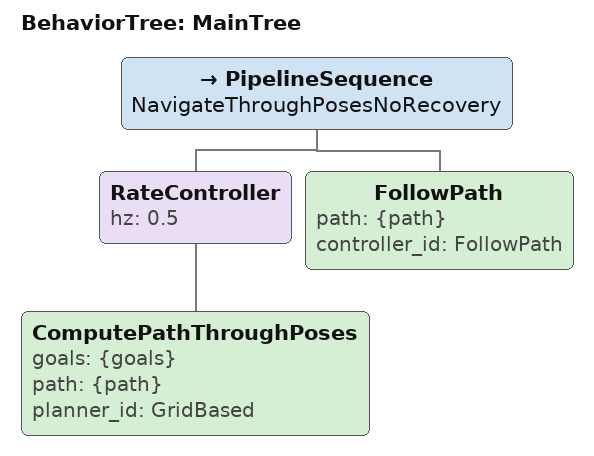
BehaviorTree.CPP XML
<!--
  Guarded NavigateThroughPoses tree kept only so Humble bt_navigator can
  configure without loading the default recovery tree. Do not use it for
  automatic exploration on the Tank chassis.
-->
<root main_tree_to_execute="MainTree">
  <BehaviorTree ID="MainTree">
    <PipelineSequence name="NavigateThroughPosesNoRecovery">
      <RateController hz="0.5">
        <ComputePathThroughPoses goals="{goals}" path="{path}" planner_id="GridBased"/>
      </RateController>
      <FollowPath path="{path}" controller_id="FollowPath"/>
    </PipelineSequence>
  </BehaviorTree>
</root>
